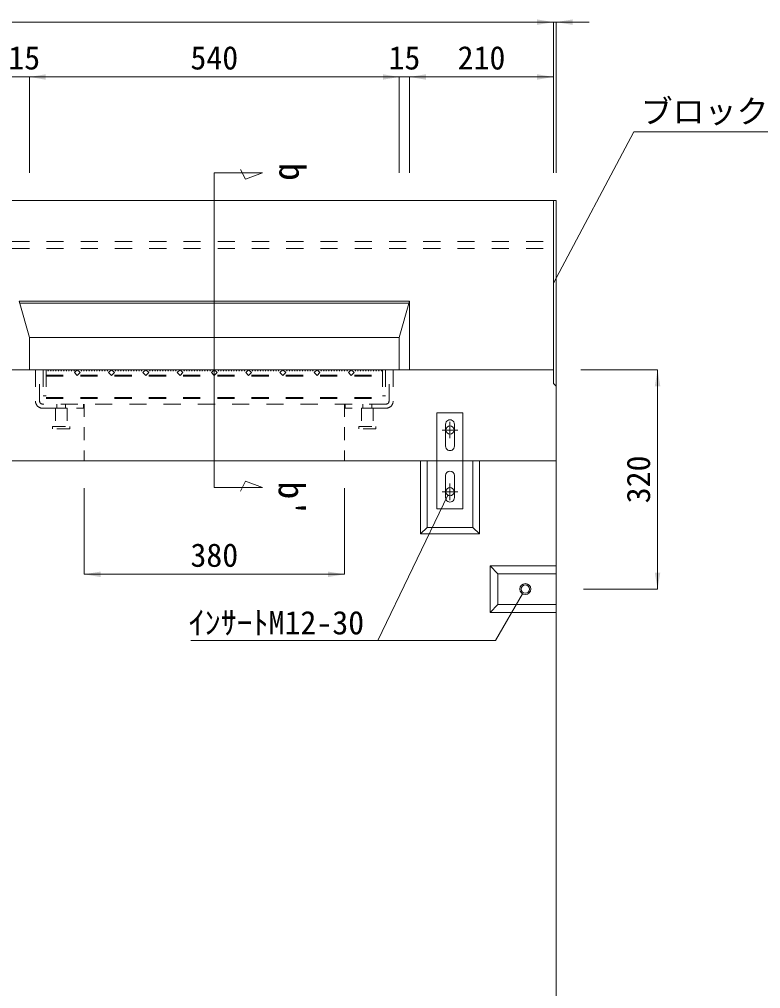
# Model space of a CAD drawing. Units: millimetres at full size. Extents: x 50430 to 101606, y 69050 to 91573.
# Drawn here: x 93696 to 94779, y 78865 to 80279 of the extents above; entities that cross this region are included whole.
import ezdxf
from ezdxf.enums import TextEntityAlignment as Align

# ---------------------------------------------------------------- set-up
doc = ezdxf.new("R2010")
doc.units = ezdxf.units.MM
doc.header["$LTSCALE"] = 50
for name, pattern in [('USER1', [0.675, 0.375, -0.3]), ('USER3', [1, 0.5, -0.5]), ('USER4', [0.675, 0.375, -0.3]), ('USER5', [1, 0.5, -0.5])]:
    doc.linetypes.add(name, pattern=pattern)
for name, color, linetype, lineweight in [('インサート', 3, 'USER1', 9), ('グレーチング', 7, 'USER1', 5), ('ジョイントプレート', 3, 'Continuous', 9), ('寸法線', 7, 'Continuous', 13), ('引出線', 4, 'Continuous', 13), ('本体', 2, 'Continuous', 9), ('補助線', 8, 'Continuous', 9), ('ｲﾝｻｰﾄ', 3, 'Continuous', 9)]:
    doc.layers.add(name, color=color, linetype=linetype, lineweight=lineweight)
doc.styles.add('ＭＳ ゴシック', font='')
doc.styles.get('ＭＳ ゴシック').set_extended_font_data('MS Gothic')

# ---------------------------------------------------------------- blocks, each defined once
blk = doc.blocks.new('filled_arrow')
at = {"color": 0, "linetype": 'Continuous', "lineweight": -2}
blk.add_solid([(7.5, 1.25), (0, 0), (7.5, -1.25)], dxfattribs=at)

msp = doc.modelspace()

# ---------------------------------------------------------------- hatches: boundary and pattern name
at = {"layer": '引出線'}
msp.add_hatch(color=256, dxfattribs=at).paths.add_polyline_path([(94431.06, 79441.2), (94430.29, 79440.26), (94430.64, 79440.06)])

# ---------------------------------------------------------------- linework, layer by layer
at = {"layer": 'インサート', "linetype": 'USER4'}
for p, q in [((93749.06, 79712.08), (93749.06, 79685.08)), ((93749.06, 79712.08), (93766.06, 79712.08)), ((93766.06, 79712.08), (93766.06, 79685.08)), ((94196.06, 79712.08), (94196.06, 79685.08)), ((94196.06, 79712.08), (94213.06, 79712.08)), ((94213.06, 79712.08), (94213.06, 79685.08)), ((93745.06, 79682.08), (93745.06, 79685.08)), ((93745.06, 79685.08), (93770.06, 79685.08)), ((93770.06, 79682.08), (93745.06, 79682.08)), ((93770.06, 79685.08), (93770.06, 79682.08)), ((94192.06, 79682.08), (94192.06, 79685.08)), ((94192.06, 79685.08), (94217.06, 79685.08)), ((94217.06, 79682.08), (94192.06, 79682.08)), ((94217.06, 79685.08), (94217.06, 79682.08))]:
    msp.add_line(p, q, dxfattribs=at)
at = {"layer": 'インサート', "linetype": 'Continuous'}
for radius in [8, 6]:
    msp.add_circle((94435.06, 79448.12), radius, dxfattribs=at)
at = {"layer": 'グレーチング', "linetype": 'USER3'}
for p, q in [((93720.06, 79768.08), (93720.06, 79722.08)), ((93720.06, 79768.08), (93726.06, 79768.08)), ((93726.06, 79722.08), (93726.06, 79768.08)), ((93731.06, 79768.08), (93731.06, 79730.08)), ((93731.06, 79768.08), (94231.06, 79768.08)), ((93735.56, 79768.08), (93735.56, 79718.08)), ((93737.56, 79768.08), (93738.46, 79765.98)), ((93738.46, 79765.98), (93739.36, 79768.08)), ((93741.36, 79768.08), (93742.26, 79765.98)), ((93742.26, 79765.98), (93743.16, 79768.08)), ((93745.16, 79768.08), (93746.06, 79765.98)), ((93746.06, 79765.98), (93746.96, 79768.08)), ((93748.96, 79768.08), (93749.86, 79765.98)), ((93749.86, 79765.98), (93750.76, 79768.08)), ((93752.76, 79768.08), (93753.66, 79765.98)), ((93753.66, 79765.98), (93754.56, 79768.08)), ((93756.56, 79768.08), (93757.46, 79765.98)), ((93757.46, 79765.98), (93758.36, 79768.08)), ((93760.36, 79768.08), (93761.26, 79765.98)), ((93761.26, 79765.98), (93762.16, 79768.08)), ((93764.16, 79768.08), (93765.06, 79765.98)), ((93765.06, 79765.98), (93765.96, 79768.08)), ((93767.96, 79768.08), (93768.86, 79765.98)), ((93768.86, 79765.98), (93769.76, 79768.08)), ((93771.76, 79768.08), (93772.66, 79765.98)), ((93772.66, 79765.98), (93773.56, 79768.08)), ((93775.56, 79768.08), (93776.46, 79765.98)), ((93776.46, 79765.98), (93777.36, 79768.08)), ((93781.06, 79768.08), (93776.82, 79763.84)), ((93776.82, 79763.84), (93781.06, 79759.59)), ((93785.3, 79763.84), (93781.06, 79768.08)), ((93781.06, 79759.59), (93785.3, 79763.84)), ((93786.06, 79768.08), (93786.96, 79765.98)), ((93786.96, 79765.98), (93787.86, 79768.08)), ((93789.86, 79768.08), (93790.76, 79765.98)), ((93790.76, 79765.98), (93791.66, 79768.08)), ((93793.66, 79768.08), (93794.56, 79765.98)), ((93794.56, 79765.98), (93795.46, 79768.08)), ((93797.46, 79768.08), (93798.36, 79765.98)), ((93798.36, 79765.98), (93799.26, 79768.08)), ((93801.26, 79768.08), (93802.16, 79765.98)), ((93802.16, 79765.98), (93803.06, 79768.08)), ((93805.06, 79768.08), (93805.96, 79765.98)), ((93805.96, 79765.98), (93806.86, 79768.08)), ((93808.86, 79768.08), (93809.76, 79765.98)), ((93809.76, 79765.98), (93810.66, 79768.08)), ((93812.66, 79768.08), (93813.56, 79765.98)), ((93813.56, 79765.98), (93814.46, 79768.08)), ((93816.46, 79768.08), (93817.36, 79765.98)), ((93817.36, 79765.98), (93818.26, 79768.08)), ((93820.26, 79768.08), (93821.16, 79765.98)), ((93821.16, 79765.98), (93822.06, 79768.08)), ((93824.06, 79768.08), (93824.96, 79765.98)), ((93824.96, 79765.98), (93825.86, 79768.08)), ((93831.06, 79768.08), (93826.82, 79763.84)), ((93826.82, 79763.84), (93831.06, 79759.59)), ((93835.3, 79763.84), (93831.06, 79768.08)), ((93831.06, 79759.59), (93835.3, 79763.84)), ((93836.06, 79768.08), (93836.96, 79765.98)), ((93836.96, 79765.98), (93837.86, 79768.08)), ((93839.86, 79768.08), (93840.76, 79765.98)), ((93840.76, 79765.98), (93841.66, 79768.08)), ((93843.66, 79768.08), (93844.56, 79765.98)), ((93844.56, 79765.98), (93845.46, 79768.08)), ((93847.46, 79768.08), (93848.36, 79765.98)), ((93848.36, 79765.98), (93849.26, 79768.08)), ((93851.26, 79768.08), (93852.16, 79765.98)), ((93852.16, 79765.98), (93853.06, 79768.08)), ((93855.06, 79768.08), (93855.96, 79765.98)), ((93855.96, 79765.98), (93856.86, 79768.08)), ((93858.86, 79768.08), (93859.76, 79765.98)), ((93859.76, 79765.98), (93860.66, 79768.08)), ((93862.66, 79768.08), (93863.56, 79765.98)), ((93863.56, 79765.98), (93864.46, 79768.08)), ((93866.46, 79768.08), (93867.36, 79765.98)), ((93867.36, 79765.98), (93868.26, 79768.08)), ((93870.26, 79768.08), (93871.16, 79765.98)), ((93871.16, 79765.98), (93872.06, 79768.08)), ((93874.06, 79768.08), (93874.96, 79765.98)), ((93874.96, 79765.98), (93875.86, 79768.08)), ((93881.06, 79768.08), (93876.82, 79763.84)), ((93876.82, 79763.84), (93881.06, 79759.59)), ((93885.3, 79763.84), (93881.06, 79768.08)), ((93881.06, 79759.59), (93885.3, 79763.84)), ((93886.06, 79768.08), (93886.96, 79765.98)), ((93886.96, 79765.98), (93887.86, 79768.08)), ((93889.86, 79768.08), (93890.76, 79765.98)), ((93890.76, 79765.98), (93891.66, 79768.08)), ((93893.66, 79768.08), (93894.56, 79765.98)), ((93894.56, 79765.98), (93895.46, 79768.08)), ((93897.46, 79768.08), (93898.36, 79765.98)), ((93898.36, 79765.98), (93899.26, 79768.08)), ((93901.26, 79768.08), (93902.16, 79765.98)), ((93902.16, 79765.98), (93903.06, 79768.08)), ((93905.06, 79768.08), (93905.96, 79765.98)), ((93905.96, 79765.98), (93906.86, 79768.08)), ((93908.86, 79768.08), (93909.76, 79765.98)), ((93909.76, 79765.98), (93910.66, 79768.08)), ((93912.66, 79768.08), (93913.56, 79765.98)), ((93913.56, 79765.98), (93914.46, 79768.08)), ((93916.46, 79768.08), (93917.36, 79765.98)), ((93917.36, 79765.98), (93918.26, 79768.08)), ((93920.26, 79768.08), (93921.16, 79765.98)), ((93921.16, 79765.98), (93922.06, 79768.08)), ((93924.06, 79768.08), (93924.96, 79765.98)), ((93924.96, 79765.98), (93925.86, 79768.08)), ((93931.06, 79768.08), (93926.82, 79763.84)), ((93926.82, 79763.84), (93931.06, 79759.59)), ((93935.3, 79763.84), (93931.06, 79768.08)), ((93931.06, 79759.59), (93935.3, 79763.84)), ((93936.06, 79768.08), (93936.96, 79765.98)), ((93936.96, 79765.98), (93937.86, 79768.08)), ((93939.86, 79768.08), (93940.76, 79765.98)), ((93940.76, 79765.98), (93941.66, 79768.08)), ((93943.66, 79768.08), (93944.56, 79765.98)), ((93944.56, 79765.98), (93945.46, 79768.08)), ((93947.46, 79768.08), (93948.36, 79765.98)), ((93948.36, 79765.98), (93949.26, 79768.08)), ((93951.26, 79768.08), (93952.16, 79765.98)), ((93952.16, 79765.98), (93953.06, 79768.08)), ((93955.06, 79768.08), (93955.96, 79765.98)), ((93955.96, 79765.98), (93956.86, 79768.08)), ((93958.86, 79768.08), (93959.76, 79765.98)), ((93959.76, 79765.98), (93960.66, 79768.08)), ((93962.66, 79768.08), (93963.56, 79765.98)), ((93963.56, 79765.98), (93964.46, 79768.08)), ((93966.46, 79768.08), (93967.36, 79765.98)), ((93967.36, 79765.98), (93968.26, 79768.08)), ((93970.26, 79768.08), (93971.16, 79765.98)), ((93971.16, 79765.98), (93972.06, 79768.08)), ((93974.06, 79768.08), (93974.96, 79765.98)), ((93974.96, 79765.98), (93975.86, 79768.08)), ((93981.06, 79768.08), (93976.82, 79763.84)), ((93976.82, 79763.84), (93981.06, 79759.59)), ((93985.3, 79763.84), (93981.06, 79768.08)), ((93981.06, 79759.59), (93985.3, 79763.84)), ((93986.06, 79768.08), (93986.96, 79765.98)), ((93986.96, 79765.98), (93987.86, 79768.08)), ((93989.86, 79768.08), (93990.76, 79765.98)), ((93990.76, 79765.98), (93991.66, 79768.08)), ((93993.66, 79768.08), (93994.56, 79765.98)), ((93994.56, 79765.98), (93995.46, 79768.08)), ((93997.46, 79768.08), (93998.36, 79765.98)), ((93998.36, 79765.98), (93999.26, 79768.08)), ((94001.26, 79768.08), (94002.16, 79765.98)), ((94002.16, 79765.98), (94003.06, 79768.08)), ((94005.06, 79768.08), (94005.96, 79765.98)), ((94005.96, 79765.98), (94006.86, 79768.08)), ((94008.86, 79768.08), (94009.76, 79765.98)), ((94009.76, 79765.98), (94010.66, 79768.08)), ((94012.66, 79768.08), (94013.56, 79765.98)), ((94013.56, 79765.98), (94014.46, 79768.08)), ((94016.46, 79768.08), (94017.36, 79765.98)), ((94017.36, 79765.98), (94018.26, 79768.08)), ((94020.26, 79768.08), (94021.16, 79765.98)), ((94021.16, 79765.98), (94022.06, 79768.08)), ((94024.06, 79768.08), (94024.96, 79765.98)), ((94024.96, 79765.98), (94025.86, 79768.08)), ((94031.06, 79768.08), (94026.82, 79763.84)), ((94026.82, 79763.84), (94031.06, 79759.59)), ((94035.3, 79763.84), (94031.06, 79768.08)), ((94031.06, 79759.59), (94035.3, 79763.84)), ((94036.06, 79768.08), (94036.96, 79765.98)), ((94036.96, 79765.98), (94037.86, 79768.08)), ((94039.86, 79768.08), (94040.76, 79765.98)), ((94040.76, 79765.98), (94041.66, 79768.08)), ((94043.66, 79768.08), (94044.56, 79765.98)), ((94044.56, 79765.98), (94045.46, 79768.08)), ((94047.46, 79768.08), (94048.36, 79765.98)), ((94048.36, 79765.98), (94049.26, 79768.08)), ((94051.26, 79768.08), (94052.16, 79765.98)), ((94052.16, 79765.98), (94053.06, 79768.08)), ((94055.06, 79768.08), (94055.96, 79765.98)), ((94055.96, 79765.98), (94056.86, 79768.08)), ((94058.86, 79768.08), (94059.76, 79765.98)), ((94059.76, 79765.98), (94060.66, 79768.08)), ((94062.66, 79768.08), (94063.56, 79765.98)), ((94063.56, 79765.98), (94064.46, 79768.08)), ((94066.46, 79768.08), (94067.36, 79765.98)), ((94067.36, 79765.98), (94068.26, 79768.08)), ((94070.26, 79768.08), (94071.16, 79765.98)), ((94071.16, 79765.98), (94072.06, 79768.08)), ((94074.06, 79768.08), (94074.96, 79765.98)), ((94074.96, 79765.98), (94075.86, 79768.08)), ((94081.06, 79768.08), (94076.82, 79763.84)), ((94076.82, 79763.84), (94081.06, 79759.59)), ((94085.3, 79763.84), (94081.06, 79768.08)), ((94081.06, 79759.59), (94085.3, 79763.84)), ((94086.06, 79768.08), (94086.96, 79765.98)), ((94086.96, 79765.98), (94087.86, 79768.08)), ((94089.86, 79768.08), (94090.76, 79765.98)), ((94090.76, 79765.98), (94091.66, 79768.08)), ((94093.66, 79768.08), (94094.56, 79765.98)), ((94094.56, 79765.98), (94095.46, 79768.08)), ((94097.46, 79768.08), (94098.36, 79765.98)), ((94098.36, 79765.98), (94099.26, 79768.08)), ((94101.26, 79768.08), (94102.16, 79765.98)), ((94102.16, 79765.98), (94103.06, 79768.08)), ((94105.06, 79768.08), (94105.96, 79765.98)), ((94105.96, 79765.98), (94106.86, 79768.08)), ((94108.86, 79768.08), (94109.76, 79765.98)), ((94109.76, 79765.98), (94110.66, 79768.08)), ((94112.66, 79768.08), (94113.56, 79765.98)), ((94113.56, 79765.98), (94114.46, 79768.08)), ((94116.46, 79768.08), (94117.36, 79765.98)), ((94117.36, 79765.98), (94118.26, 79768.08)), ((94120.26, 79768.08), (94121.16, 79765.98)), ((94121.16, 79765.98), (94122.06, 79768.08)), ((94124.06, 79768.08), (94124.96, 79765.98)), ((94124.96, 79765.98), (94125.86, 79768.08)), ((94131.06, 79768.08), (94126.82, 79763.84)), ((94126.82, 79763.84), (94131.06, 79759.59)), ((94135.3, 79763.84), (94131.06, 79768.08)), ((94131.06, 79759.59), (94135.3, 79763.84)), ((94136.06, 79768.08), (94136.96, 79765.98)), ((94136.96, 79765.98), (94137.86, 79768.08)), ((94139.86, 79768.08), (94140.76, 79765.98)), ((94140.76, 79765.98), (94141.66, 79768.08)), ((94143.66, 79768.08), (94144.56, 79765.98)), ((94144.56, 79765.98), (94145.46, 79768.08)), ((94147.46, 79768.08), (94148.36, 79765.98)), ((94148.36, 79765.98), (94149.26, 79768.08)), ((94151.26, 79768.08), (94152.16, 79765.98)), ((94152.16, 79765.98), (94153.06, 79768.08)), ((94155.06, 79768.08), (94155.96, 79765.98)), ((94155.96, 79765.98), (94156.86, 79768.08)), ((94158.86, 79768.08), (94159.76, 79765.98)), ((94159.76, 79765.98), (94160.66, 79768.08)), ((94162.66, 79768.08), (94163.56, 79765.98)), ((94163.56, 79765.98), (94164.46, 79768.08)), ((94166.46, 79768.08), (94167.36, 79765.98)), ((94167.36, 79765.98), (94168.26, 79768.08)), ((94170.26, 79768.08), (94171.16, 79765.98)), ((94171.16, 79765.98), (94172.06, 79768.08)), ((94174.06, 79768.08), (94174.96, 79765.98)), ((94174.96, 79765.98), (94175.86, 79768.08)), ((94181.06, 79768.08), (94176.82, 79763.84)), ((94176.82, 79763.84), (94181.06, 79759.59)), ((94185.3, 79763.84), (94181.06, 79768.08)), ((94181.06, 79759.59), (94185.3, 79763.84)), ((94186.06, 79768.08), (94186.96, 79765.98)), ((94186.96, 79765.98), (94187.86, 79768.08)), ((94189.86, 79768.08), (94190.76, 79765.98)), ((94190.76, 79765.98), (94191.66, 79768.08)), ((94193.66, 79768.08), (94194.56, 79765.98)), ((94194.56, 79765.98), (94195.46, 79768.08)), ((94197.46, 79768.08), (94198.36, 79765.98)), ((94198.36, 79765.98), (94199.26, 79768.08)), ((94201.26, 79768.08), (94202.16, 79765.98)), ((94202.16, 79765.98), (94203.06, 79768.08)), ((94205.06, 79768.08), (94205.96, 79765.98)), ((94205.96, 79765.98), (94206.86, 79768.08)), ((94208.86, 79768.08), (94209.76, 79765.98)), ((94209.76, 79765.98), (94210.66, 79768.08)), ((94212.66, 79768.08), (94213.56, 79765.98)), ((94213.56, 79765.98), (94214.46, 79768.08)), ((94216.46, 79768.08), (94217.36, 79765.98)), ((94217.36, 79765.98), (94218.26, 79768.08)), ((94220.26, 79768.08), (94221.16, 79765.98)), ((94221.16, 79765.98), (94222.06, 79768.08)), ((94224.06, 79768.08), (94224.96, 79765.98)), ((94224.96, 79765.98), (94225.86, 79768.08)), ((94226.56, 79768.08), (94226.56, 79718.08)), ((94231.06, 79768.08), (94231.06, 79730.08)), ((94236.06, 79722.08), (94236.06, 79768.08)), ((94242.06, 79768.08), (94236.06, 79768.08)), ((94242.06, 79768.08), (94242.06, 79722.08)), ((93735.56, 79760.08), (94226.56, 79760.08)), ((93735.56, 79758.58), (94226.56, 79758.58)), ((93731.06, 79730.08), (93735.56, 79730.08)), ((93735.56, 79727.58), (94226.56, 79727.58)), ((93735.56, 79726.08), (94226.56, 79726.08)), ((94231.06, 79730.08), (94226.56, 79730.08)), ((94232.06, 79718.08), (93730.06, 79718.08)), ((93730.06, 79712.08), (93790.06, 79712.08)), ((93751.06, 79718.08), (93751.06, 79712.08)), ((93764.06, 79718.08), (93764.06, 79712.08)), ((93790.06, 79712.08), (93790.06, 79718.08)), ((94172.06, 79712.08), (94172.06, 79718.08)), ((94232.06, 79712.08), (94172.06, 79712.08)), ((94198.06, 79718.08), (94198.06, 79712.08)), ((94211.06, 79718.08), (94211.06, 79712.08))]:
    msp.add_line(p, q, dxfattribs=at)
for centre, radius, start, end in [((93730.06, 79722.08), 10, 180, 270), ((93730.06, 79722.08), 4, 180, 270), ((94232.06, 79722.08), 4, 270, 0), ((94232.06, 79722.08), 10, 270, 0)]:
    msp.add_arc(centre, radius, start, end, dxfattribs=at)
at = {"layer": 'ジョイントプレート'}
for p, q in [((94318.56, 79656.63), (94318.56, 79688.63)), ((94331.56, 79688.63), (94331.56, 79656.63)), ((94318.56, 79613.63), (94318.56, 79581.63)), ((94331.56, 79581.63), (94331.56, 79613.63))]:
    msp.add_line(p, q, dxfattribs=at)
msp.add_lwpolyline([(94344.06, 79565.13), (94344.06, 79705.13), (94306.06, 79705.13), (94306.06, 79565.13)], close=True, dxfattribs=at)
for centre, start, end in [((94325.06, 79688.63), 359.99346, 180.00654), ((94325.06, 79656.63), 179.99346, 0.00654), ((94325.06, 79613.63), 0, 180), ((94325.06, 79581.63), 179.99952, 0.00048)]:
    msp.add_arc(centre, 6.5, start, end, dxfattribs=at)
at = {"layer": '寸法線'}
for p, q in [((93486.06, 80275.12), (94476.06, 80275.12)), ((94428.06, 80275.12), (94528.06, 80275.12)), ((94476.06, 80055.12), (94476.06, 80275.12)), ((94476.06, 80055.12), (94476.06, 80275.12)), ((94480.06, 80055.12), (94480.06, 80275.12)), ((93759.06, 80195.12), (93648.06, 80195.12)), ((93711.06, 80195.12), (94251.06, 80195.12)), ((93711.06, 80055.12), (93711.06, 80195.12)), ((93711.06, 80055.12), (93711.06, 80195.12)), ((94203.06, 80195.12), (94314.06, 80195.12)), ((94251.06, 80055.12), (94251.06, 80195.12)), ((94251.06, 80055.12), (94251.06, 80195.12)), ((94266.06, 80055.12), (94266.06, 80195.12)), ((94266.06, 80195.12), (94476.06, 80195.12)), ((94266.06, 80055.12), (94266.06, 80195.12)), ((94476.06, 80055.12), (94476.06, 80195.12)), ((94516.06, 79768.12), (94628.06, 79768.12)), ((94628.06, 79768.12), (94628.06, 79448.12)), ((93791.06, 79595.12), (93791.06, 79469.74)), ((94171.06, 79595.12), (94171.06, 79469.74)), ((93791.06, 79469.74), (94171.06, 79469.74)), ((94520.06, 79448.12), (94628.06, 79448.12))]:
    msp.add_line(p, q, dxfattribs=at)
at = {"layer": '寸法線', "lineweight": 9}
for p, q in [((94026.56, 80045.89), (94019.4, 80060.21)), ((93981.06, 80055.09), (94051.31, 80055.09)), ((93981.06, 80055.09), (93981.06, 79596.16)), ((94051.31, 80055.09), (94026.56, 80045.89)), ((93981.06, 79596.16), (94051.31, 79596.16)), ((94026.56, 79605.36), (94019.4, 79591.04)), ((94051.31, 79596.16), (94026.56, 79605.36))]:
    msp.add_line(p, q, dxfattribs=at)
at = {"layer": '引出線', "lineweight": 9}
msp.add_lwpolyline([(94476.06, 79894.36), (94593.54, 80115.12), (94921.15, 80115.12)], dxfattribs=at)
at = {"layer": '引出線'}
for points in [[(94322.06, 79584.93), (94219.76, 79373.08), (93946.66, 79373.08)], [(94431.06, 79441.2), (94391.74, 79373.08), (94219.76, 79373.08)]]:
    msp.add_lwpolyline(points, dxfattribs=at)
msp.add_lwpolyline([(94431.06, 79441.2), (94430.29, 79440.26), (94430.64, 79440.06)], close=True, dxfattribs=at)
at = {"layer": '本体', "lineweight": 20}
for p, q in [((93486.06, 80015.12), (94476.06, 80015.12)), ((94476.06, 79748.1), (94476.06, 80015.12)), ((94480.06, 79744.1), (94476.06, 79748.1)), ((94480.06, 78185.12), (94480.06, 79744.1)), ((93482.06, 79635.12), (94480.06, 79635.12))]:
    msp.add_line(p, q, dxfattribs=at)
at = {"layer": '本体', "linetype": 'USER5'}
for p, q in [((93486.06, 79955.12), (94476.06, 79955.12)), ((93486.06, 79945.12), (94476.06, 79945.12))]:
    msp.add_line(p, q, dxfattribs=at)
at = {"layer": '本体'}
for p, q in [((93696.06, 79868.12), (94266.06, 79868.12)), ((93711.06, 79815.12), (93696.06, 79868.12)), ((94251.06, 79815.12), (94266.06, 79868.12)), ((94266.06, 79868.12), (94266.06, 79768.12)), ((93711.06, 79815.12), (94251.06, 79815.12)), ((93711.06, 79815.12), (93711.06, 79768.12)), ((94251.06, 79815.12), (94251.06, 79768.12)), ((93486.06, 79768.12), (94476.06, 79768.12)), ((94282.07, 79635.12), (94282.07, 79528.62)), ((94291.57, 79635.12), (94291.57, 79538.12)), ((94358.57, 79635.12), (94358.57, 79538.12)), ((94368.07, 79635.12), (94368.07, 79528.62)), ((94291.57, 79538.12), (94282.07, 79528.62)), ((94358.57, 79538.12), (94291.57, 79538.12)), ((94368.07, 79528.62), (94358.57, 79538.12)), ((94368.07, 79528.62), (94282.07, 79528.62)), ((94383.57, 79482.12), (94383.57, 79414.12)), ((94480.06, 79482.12), (94383.57, 79482.12)), ((94395.07, 79470.62), (94383.57, 79482.12)), ((94480.06, 79470.62), (94395.07, 79470.62)), ((94395.07, 79470.62), (94395.07, 79425.62)), ((94395.07, 79425.62), (94383.57, 79414.12)), ((94395.07, 79425.62), (94480.06, 79425.62)), ((94383.57, 79414.12), (94480.06, 79414.12))]:
    msp.add_line(p, q, dxfattribs=at)
at = {"layer": '本体', "color": 4, "lineweight": 5}
msp.add_line((93696.91, 79865.12), (94265.21, 79865.12), dxfattribs=at)
at = {"layer": '本体', "linetype": 'USER1'}
for p, q in [((93791.06, 79718.01), (93791.06, 79635.12)), ((94171.06, 79718.01), (94171.06, 79635.12))]:
    msp.add_line(p, q, dxfattribs=at)
at = {"layer": '補助線', "lineweight": 13}
for p in [(94476.06, 80015.12), (94480.06, 79744.1)]:
    msp.add_line(p, (94480.06, 80015.12), dxfattribs=at)
at = {"layer": '補助線'}
for p, q in [((94325.06, 79692.16), (94325.06, 79668.09)), ((94313.46, 79680.13), (94336.67, 79680.13)), ((94325.06, 79602.16), (94325.06, 79578.09)), ((94313.46, 79590.12), (94336.67, 79590.12))]:
    msp.add_line(p, q, dxfattribs=at)
at = {"layer": 'ｲﾝｻｰﾄ'}
for centre in [(94325.06, 79680.13), (94325.06, 79590.12)]:
    msp.add_circle(centre, 6, dxfattribs=at)

# ---------------------------------------------------------------- block references
at = {"layer": '寸法線', "xscale": 3.2, "yscale": 3.2}
for p, rotation in [((94476.06, 80275.12), 180), ((94476.06, 80275.12), 180), ((94251.06, 80195.12), 180), ((94251.06, 80195.12), 180), ((94476.06, 80195.12), 180), ((94628.06, 79768.12), 270), ((94171.06, 79469.74), 180), ((94628.06, 79448.12), 90)]:
    msp.add_blockref('filled_arrow', p, dxfattribs=dict(at, rotation=rotation))
for p in [(94480.06, 80275.12), (93711.06, 80195.12), (93711.06, 80195.12), (94266.06, 80195.12), (94266.06, 80195.12), (93791.06, 79469.74)]:
    msp.add_blockref('filled_arrow', p, dxfattribs=at)
at = {"layer": '引出線', "lineweight": 9, "xscale": 0.2, "yscale": 0.2, "rotation": 62}
msp.add_blockref('filled_arrow', (94476.06, 79894.36), dxfattribs=at)
at = {"layer": '引出線', "xscale": 0.16, "yscale": 0.16, "rotation": 244.2}
msp.add_blockref('filled_arrow', (94322.06, 79584.93), dxfattribs=at)

# ---------------------------------------------------------------- texts
at = {"layer": '寸法線', "style": 'ＭＳ ゴシック'}
for s, p in [('15', (93703.56, 80223.12)), ('540', (93981.06, 80223.12)), ('15', (94258.56, 80223.12)), ('210', (94371.06, 80223.12)), ('380', (93981.06, 79497.74))]:
    msp.add_text(s, height=34.18, dxfattribs=at).set_placement(p, align=Align.MIDDLE_CENTER)
for s, p in [('b', (94064.8, 80069.62)), ("b'", (94063.61, 79605.14))]:
    msp.add_text(s, height=37.98, rotation=270, dxfattribs=at).set_placement(p, align=Align.BOTTOM_LEFT)
msp.add_text('320', height=34.18, rotation=90, dxfattribs=at).set_placement((94600.06, 79608.12), align=Align.MIDDLE_CENTER)
at = {"layer": '引出線', "style": 'ＭＳ ゴシック'}
msp.add_text('ブロック部目地', height=34.18, dxfattribs=at).set_placement((94603.54, 80161.98), align=Align.TOP_LEFT)
msp.add_text('ｲﾝｻｰﾄM12-30', height=34.18, dxfattribs=at).set_placement((94199.76, 79416.28), align=Align.TOP_RIGHT)

doc.saveas('drawing.dxf')
